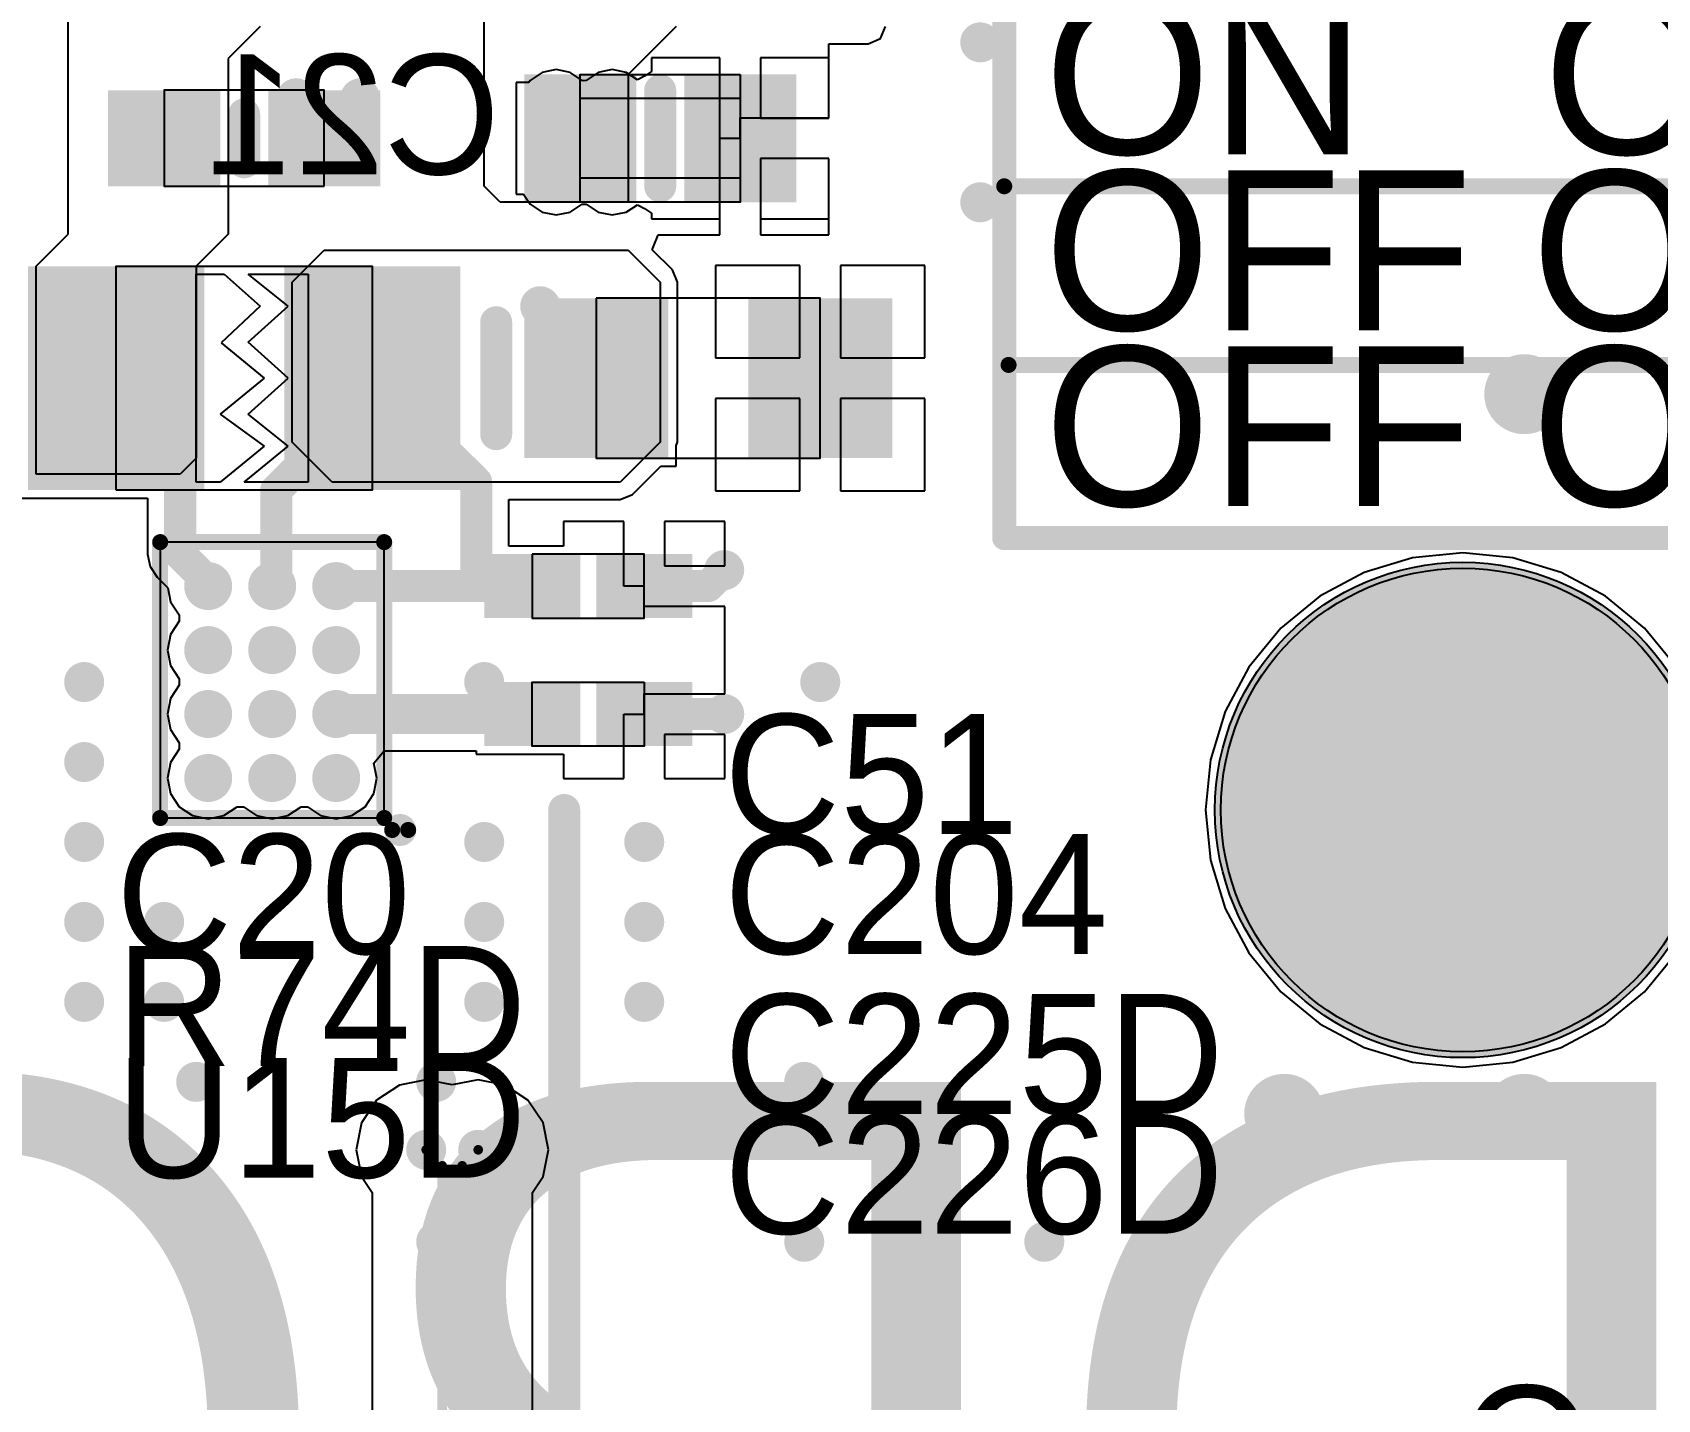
# Model space of a CAD drawing. Header units: millimetres. Extents: x 15 to 122, y 23 to 96.
# Drawn here: x 80.68 to 90.83, y 50.71 to 59.26 of the extents above; entities that cross this region are included whole.
import ezdxf

# ---------------------------------------------------------------- set-up
doc = ezdxf.new("R2010")
doc.units = ezdxf.units.MM
for name, color, linetype in [('Bottom Modules', 3, 'Continuous'), ('BottomLayer', 5, 'Continuous'), ('BottomOverlay', 54, 'Continuous'), ('BottomPaste', 16, 'Continuous'), ('TopLayer', 1, 'Continuous'), ('TopOverlay', 2, 'Continuous'), ('TopPaste', 8, 'Continuous'), ('TopSolder', 216, 'Continuous'), ('Upper Modules', 80, 'Continuous')]:
    doc.layers.add(name, color=color, linetype=linetype)
doc.styles.get("Standard").update_dxf_attribs({"font": 'ARExthalf2.shx', "width": 0.1})

msp = doc.modelspace()

# ---------------------------------------------------------------- linework, layer by layer
at = {"layer": 'Bottom Modules'}
msp.add_lwpolyline([(85.10000506, 58.84997628), (85.10000506, 58.34997728), (84.10000706, 58.34997728), (84.10000706, 58.84997628)], close=True, dxfattribs=at)
msp.add_circle((89.61499984, 54.40000042), 1.511337469344904, dxfattribs=at)
at = {"layer": 'BottomLayer'}
for p, q in [((84.97300505999999, 59.10397628), (84.54600565999999, 59.10397628)), ((84.54600565999999, 59.10397628), (84.54600565999999, 59.01820556)), ((84.97300505999999, 58.59997678), (84.97300505999999, 59.10397628)), ((85.65400446, 59.10397628), (85.22700506, 59.10397628)), ((85.22700506, 59.10397628), (85.22700506, 58.72697677999999)), ((85.65400446, 58.72697677999999), (85.65400446, 59.10397628)), ((83.86221225999999, 59.01194446), (83.78778772, 58.96221634)), ((83.95000227999999, 59.02940696), (83.86221225999999, 59.01194446)), ((84.03779229999999, 59.01194446), (83.95000227999999, 59.02940696)), ((84.11221429999999, 58.96221887999999), (84.03779229999999, 59.01194446)), ((84.21221156, 59.01194446), (84.13778956, 58.96221887999999)), ((84.30000158, 59.02940696), (84.21221156, 59.01194446)), ((84.3877916, 59.01194446), (84.30000158, 59.02940696)), ((84.45781178, 58.96515766), (84.3877916, 59.01194446)), ((84.54600565999999, 59.01820556), (84.50182235999999, 58.98868314)), ((83.77960892, 58.94997608), (83.70000786, 58.94997608)), ((83.70000786, 58.94997608), (83.70000786, 58.24997748)), ((83.78778772, 58.96221634), (83.77960892, 58.94997608)), ((84.11221684, 58.96221634), (84.11221429999999, 58.96222142)), ((84.11221429999999, 58.96222142), (84.11221429999999, 58.96221887999999)), ((84.11757116, 58.95844951999999), (84.11221684, 58.96221634)), ((84.13778956, 58.96221887999999), (84.11757116, 58.95844951999999)), ((84.50182235999999, 58.98868314), (84.45781178, 58.96515766)), ((85.22700506, 58.72697677999999), (85.65400446, 58.72697677999999)), ((84.97300505999999, 58.09597728), (84.97300505999999, 58.59997678)), ((85.65400446, 58.47297678), (85.22700506, 58.47297678)), ((85.22700506, 58.47297678), (85.22700506, 58.09597728)), ((85.65400446, 58.09597728), (85.65400446, 58.47297678)), ((83.70000786, 58.24997748), (83.74623332, 58.24997748)), ((83.74623332, 58.24997748), (83.78778772, 58.18778558)), ((83.78778772, 58.18778558), (83.86221225999999, 58.13805746)), ((83.86221225999999, 58.13805746), (83.95000227999999, 58.12059496)), ((83.95000227999999, 58.12059496), (84.03779229999999, 58.13805746)), ((84.03779229999999, 58.13805746), (84.11221429999999, 58.18778558)), ((84.11221429999999, 58.18778558), (84.13778956, 58.18778558)), ((84.13778956, 58.18778558), (84.21221156, 58.13805746)), ((84.21221156, 58.13805746), (84.30000158, 58.12059496)), ((84.30000158, 58.12059496), (84.3877916, 58.13805746)), ((84.3877916, 58.13805746), (84.45781178, 58.18484426)), ((84.45781178, 58.18484426), (84.50182744, 58.16131624)), ((84.50182744, 58.16131624), (84.54600565999999, 58.1317989)), ((84.54600565999999, 58.1317989), (84.54600565999999, 58.09597728)), ((84.54600565999999, 58.09597728), (84.97300505999999, 58.09597728)), ((85.22700506, 58.09597728), (85.65400446, 58.09597728)), ((89.30134539999999, 55.97685019999999), (88.99974325999999, 55.8853594)), ((89.61499984, 56.00774168), (89.30134539999999, 55.97685019999999)), ((89.92865427999999, 55.97685019999999), (89.61499984, 56.00774168)), ((90.23025641999999, 55.8853594), (89.92865427999999, 55.97685019999999)), ((88.99974325999999, 55.8853594), (88.72178597999999, 55.73678718)), ((90.5082137, 55.73678718), (90.23025641999999, 55.8853594)), ((88.72178597999999, 55.73678718), (88.47815426, 55.536846)), ((90.75184542, 55.536846), (90.5082137, 55.73678718)), ((88.47815426, 55.536846), (88.27821308, 55.29321427999999)), ((90.95178659999999, 55.29321427999999), (90.75184542, 55.536846)), ((88.27821308, 55.29321427999999), (88.12964086, 55.015257)), ((88.12964086, 55.015257), (88.03815005999999, 54.71365486)), ((88.03815005999999, 54.71365486), (88.00725858, 54.40000042)), ((88.00725858, 54.40000042), (88.03815005999999, 54.08634598)), ((88.03815005999999, 54.08634598), (88.12964086, 53.78474384)), ((88.12964086, 53.78474384), (88.27821308, 53.50678655999999)), ((88.27821308, 53.50678655999999), (88.47815426, 53.26315484)), ((90.75184542, 53.26315484), (90.95178659999999, 53.50678655999999)), ((88.47815426, 53.26315484), (88.72178597999999, 53.06321366)), ((90.5082137, 53.06321366), (90.75184542, 53.26315484)), ((88.72178597999999, 53.06321366), (88.99974325999999, 52.91464144)), ((90.23025641999999, 52.91464144), (90.5082137, 53.06321366)), ((88.99974325999999, 52.91464144), (89.30134539999999, 52.82315063999999)), ((89.92865427999999, 52.82315063999999), (90.23025641999999, 52.91464144)), ((89.30134539999999, 52.82315063999999), (89.61499984, 52.79225916)), ((89.61499984, 52.79225916), (89.92865427999999, 52.82315063999999))]:
    msp.add_line(p, q, dxfattribs=at)
for points, const_width in [([(83.88750304, 58.80000178, 1), (84.01250152, 58.80000178, 1)], 0.12499848), ([(84.23750233999999, 58.80000178, 1), (84.36250082, 58.80000178, 1)], 0.12499848), ([(84.86250236, 58.72500066, 1), (84.98750084, 58.72500066, 1)], 0.12499848), ([(84.86250236, 58.47500116, 1), (84.98750084, 58.47500116, 1)], 0.12499848), ([(83.88750304, 58.35000014, 1), (84.01250152, 58.35000014, 1)], 0.12499848), ([(84.23750233999999, 58.35000014, 1), (84.36250082, 58.35000014, 1)], 0.12499848), ([(89.87497391999999, 56.99998252, 1), (90.12497087999999, 56.99998252, 1)], 0.2499995), ([(88.86500133999999, 54.40000042, 1), (90.36499834, 54.40000042, 1)], 1.49999954), ([(83.4375014, 55.20000135999999, 1), (83.56249987999999, 55.20000135999999, 1)], 0.12499848), ([(85.53750228, 55.20000135999999, 1), (85.66250076, 55.20000135999999, 1)], 0.12499848), ([(81.63750246, 52.70000128, 1), (81.76250094, 52.70000128, 1)], 0.12499848), ([(83.137502, 52.70000128, 1), (83.26250048, 52.70000128, 1)], 0.12499848), ([(85.43750247999999, 52.70000128, 1), (85.56250096, 52.70000128, 1)], 0.12499848), ([(88.37497438, 52.4999839, 1), (88.62497134, 52.4999839, 1)], 0.2499995), ([(89.87497391999999, 52.4999839, 1), (90.12497087999999, 52.4999839, 1)], 0.2499995), ([(81.63750246, 51.70000074, 1), (81.76250094, 51.70000074, 1)], 0.12499848), ([(83.137502, 51.70000074, 1), (83.26250048, 51.70000074, 1)], 0.12499848), ([(85.43750247999999, 51.70000074, 1), (85.56250096, 51.70000074, 1)], 0.12499848), ([(86.93750202, 51.70000074, 1), (87.0625005, 51.70000074, 1)], 0.12499848)]:
    msp.add_lwpolyline(points, format="xyb", close=True, dxfattribs=dict(at, const_width=const_width))
for points in [[(83.80000765999999, 58.84997628), (83.80000765999999, 58.34997728), (84.40000646, 58.84997628), (84.40000646, 58.34997728)], [(84.80000566, 58.84997628), (84.80000566, 58.34997728), (85.40000445999999, 58.84997628), (85.40000445999999, 58.34997728)]]:
    msp.add_solid(points, dxfattribs=at)
at = {"layer": 'BottomOverlay', "const_width": 0.1999996}
msp.add_lwpolyline([(84.59998066, 58.45001517999999), (84.59998066, 58.74998918)], dxfattribs=at)
at = {"layer": 'BottomOverlay', "const_width": 0.0999998}
for points in [[(84.54998076, 58.74998918, 1), (84.64998055999999, 58.74998918, 1)], [(84.54998076, 58.45001517999999, 1), (84.64998055999999, 58.45001517999999, 1)]]:
    msp.add_lwpolyline(points, format="xyb", close=True, dxfattribs=at)
at = {"layer": 'BottomPaste'}
for points in [[(83.80000765999999, 58.84997628), (83.80000765999999, 58.34997728), (84.40000646, 58.84997628), (84.40000646, 58.34997728)], [(83.80000765999999, 58.84997628), (83.80000765999999, 58.34997728), (84.40000646, 58.84997628), (84.40000646, 58.34997728)], [(84.80000566, 58.84997628), (84.80000566, 58.34997728), (85.40000445999999, 58.84997628), (85.40000445999999, 58.34997728)], [(84.80000566, 58.84997628), (84.80000566, 58.34997728), (85.40000445999999, 58.84997628), (85.40000445999999, 58.34997728)]]:
    msp.add_solid(points, dxfattribs=at)
at = {"layer": 'TopLayer'}
for p, q in [((80.90000076, 58.00000084), (80.90000076, 60.20000151999999)), ((83.50000064, 58.30000024), (83.50000064, 60.20000151999999)), ((82.1000009, 59.30000078), (81.9000013, 59.10000118)), ((84.70000078, 59.30000078), (84.40000137999999, 59.00000137999999)), ((85.90000092, 59.19176122), (85.97653874, 59.22346296)), ((85.97653874, 59.22346296), (86.00824048, 59.30000078)), ((85.65400192, 58.72699455999999), (85.65400192, 59.19176122)), ((85.65400192, 59.19176122), (85.90000092, 59.19176122)), ((81.9000013, 59.10000118), (81.9000013, 58.00000084)), ((84.40000137999999, 59.00000137999999), (84.40000137999999, 58.20000044)), ((85.10000251999999, 58.59999456), (85.10000251999999, 58.72699455999999)), ((85.10000251999999, 58.72699455999999), (85.65400192, 58.72699455999999)), ((84.97300252, 57.99599525999999), (84.97300252, 58.59999456)), ((84.97300252, 58.59999456), (85.10000251999999, 58.59999456)), ((85.65400192, 58.47299456), (85.22700252, 58.47299456)), ((85.22700252, 58.47299456), (85.22700252, 57.99599525999999)), ((85.65400192, 57.99599525999999), (85.65400192, 58.47299456)), ((83.60000044, 58.20000044), (83.50000064, 58.30000024)), ((84.40000137999999, 58.20000044), (83.60000044, 58.20000044)), ((80.70000116, 57.80000124), (80.90000076, 58.00000084)), ((81.9000013, 58.00000084), (81.7000017, 57.80000124)), ((84.58116434, 57.98011518), (84.58774294, 57.99599525999999)), ((84.58774294, 57.99599525999999), (84.97300252, 57.99599525999999)), ((85.22700252, 57.99599525999999), (85.65400192, 57.99599525999999)), ((82.3000005, 57.70000143999999), (82.5000001, 57.90000104)), ((82.5000001, 57.90000104), (84.40000137999999, 57.90000104)), ((84.40000137999999, 57.90000104), (84.60000097999999, 57.70000143999999)), ((84.54947276, 57.9036053), (84.5617181, 57.93317344)), ((84.67653879999999, 57.77653926), (84.54947276, 57.9036053)), ((84.5617181, 57.93317344), (84.56172063999999, 57.93317344)), ((84.56172063999999, 57.93317344), (84.58116434, 57.98011518)), ((80.70000116, 56.50000129999999), (80.70000116, 57.80000124)), ((81.7000017, 57.80000124), (81.7000017, 56.6000011)), ((85.47300152, 57.80400174), (84.94600231999999, 57.80400174)), ((84.94600231999999, 57.80400174), (84.94600231999999, 57.22700263999999)), ((85.47300152, 57.22700263999999), (85.47300152, 57.80400174)), ((86.25400072, 57.80400174), (85.72700152, 57.80400174)), ((85.72700152, 57.80400174), (85.72700152, 57.22700263999999)), ((86.25400072, 57.22700263999999), (86.25400072, 57.80400174)), ((81.70000424, 56.44999885999999), (81.70000424, 57.75000134)), ((81.70000424, 57.75000134), (81.87500261999999, 57.75000134)), ((81.87500261999999, 57.75000134), (82.10000344, 57.54999919999999)), ((82.27500436, 57.54999919999999), (82.02500486, 57.75000134)), ((82.02500486, 57.75000134), (82.40000284, 57.75000134)), ((82.3000005, 56.7000009), (82.3000005, 57.70000143999999)), ((82.40000284, 57.75000134), (82.40000284, 56.44999885999999)), ((84.60000097999999, 57.70000143999999), (84.60000097999999, 56.7000009)), ((84.70824053999999, 57.70000143999999), (84.67653879999999, 57.77653926)), ((84.70824053999999, 56.7000009), (84.70824053999999, 57.70000143999999)), ((82.10000344, 57.54999919999999), (81.8553354, 57.32100295999999)), ((82.02500486, 57.32500091999999), (82.27500436, 57.54999919999999)), ((81.8553354, 57.32100295999999), (82.12500466, 57.1000001)), ((82.27500436, 57.1000001), (82.02500486, 57.32500091999999)), ((84.94600231999999, 57.22700263999999), (85.47300152, 57.22700263999999)), ((85.72700152, 57.22700263999999), (86.25400072, 57.22700263999999)), ((82.12500466, 57.1000001), (81.85000394, 56.87499928)), ((82.02500486, 56.87499928), (82.27500436, 57.1000001)), ((85.47300152, 56.97300264), (84.94600231999999, 56.97300264)), ((84.94600231999999, 56.97300264), (84.94600231999999, 56.39600354)), ((85.47300152, 56.39600354), (85.47300152, 56.97300264)), ((86.25400072, 56.97300264), (85.72700152, 56.97300264)), ((85.72700152, 56.97300264), (85.72700152, 56.39600354)), ((86.25400072, 56.39600354), (86.25400072, 56.97300264)), ((81.85000394, 56.87499928), (82.12500466, 56.67499968)), ((82.27500436, 56.67499968), (82.02500486, 56.87499928)), ((82.12500466, 56.67499968), (81.85000394, 56.44999885999999)), ((82.00000363999999, 56.44999885999999), (82.27500436, 56.67499968)), ((82.55, 56.4500014), (82.3000005, 56.7000009)), ((84.60000097999999, 56.7000009), (84.35000147999999, 56.4500014)), ((84.70000078, 56.68010761999999), (84.70824053999999, 56.7000009)), ((84.70000078, 56.55000373999999), (84.70000078, 56.68010761999999)), ((81.7000017, 56.6000011), (81.6000019, 56.50000129999999)), ((81.6000019, 56.50000129999999), (80.70000116, 56.50000129999999)), ((84.4265393, 56.37346358), (84.60307945999999, 56.55000373999999)), ((84.60307945999999, 56.55000373999999), (84.70000078, 56.55000373999999)), ((81.85000394, 56.44999885999999), (81.70000424, 56.44999885999999)), ((82.30000303999999, 56.4500014), (82.00000363999999, 56.44999885999999)), ((82.30000303999999, 56.44999885999999), (82.30000303999999, 56.4500014)), ((82.40000284, 56.44999885999999), (82.30000303999999, 56.44999885999999)), ((84.35000147999999, 56.4500014), (82.55, 56.4500014)), ((84.35000147999999, 56.3417593), (84.4265393, 56.37346358)), ((84.94600231999999, 56.39600354), (85.47300152, 56.39600354)), ((85.72700152, 56.39600354), (86.25400072, 56.39600354)), ((80.60000389999999, 56.3500016), (81.39608308, 56.3500016)), ((81.39608308, 56.3500016), (81.39608308, 55.99999975999999)), ((83.65391955999999, 56.04999458), (83.65391955999999, 56.34176184)), ((83.65391955999999, 56.34176184), (84.3499964, 56.34176184)), ((84.3499964, 56.34176184), (84.35000147999999, 56.3417593)), ((84.3729961, 56.20399478), (83.9959966, 56.20399478)), ((83.9959966, 56.20399478), (83.9959966, 56.04999458)), ((84.3729961, 55.79999508), (84.3729961, 56.20399478)), ((85.0039956, 56.20399478), (84.6269961, 56.20399478)), ((84.6269961, 56.20399478), (84.6269961, 55.92699508)), ((85.0039956, 55.92699508), (85.0039956, 56.20399478)), ((81.39608308, 55.99999975999999), (81.41160502, 55.92196334)), ((83.9959966, 56.04999458), (83.65391955999999, 56.04999458)), ((89.30134539999999, 55.97685019999999), (88.99974325999999, 55.8853594)), ((89.61499984, 56.00774168), (89.30134539999999, 55.97685019999999)), ((89.92865427999999, 55.97685019999999), (89.61499984, 56.00774168)), ((90.23025641999999, 55.8853594), (89.92865427999999, 55.97685019999999)), ((81.41160502, 55.92196334), (81.45580864, 55.8558065)), ((81.45580864, 55.8558065), (81.52221186, 55.78940582)), ((84.6269961, 55.92699508), (85.0039956, 55.92699508)), ((88.99974325999999, 55.8853594), (88.72178597999999, 55.73678718)), ((90.5082137, 55.73678718), (90.23025641999999, 55.8853594)), ((81.52221186, 55.78940582), (81.53950671999999, 55.70245654)), ((84.49999609999999, 55.79999508), (84.3729961, 55.79999508)), ((84.49999609999999, 55.67299508), (84.49999609999999, 55.79999508)), ((81.53950671999999, 55.70245654), (81.59476188, 55.6197643)), ((85.0039956, 55.67299508), (84.49999609999999, 55.67299508)), ((85.0039956, 55.39599538), (85.0039956, 55.67299508)), ((88.72178597999999, 55.73678718), (88.47815426, 55.536846)), ((90.75184542, 55.536846), (90.5082137, 55.73678718)), ((81.59476188, 55.58023682), (81.53950671999999, 55.49754458)), ((81.59476188, 55.6197643), (81.59476188, 55.58023682)), ((81.53950671999999, 55.49754458), (81.52010365999999, 55.40000096)), ((88.47815426, 55.536846), (88.27821308, 55.29321427999999)), ((90.95178659999999, 55.29321427999999), (90.75184542, 55.536846)), ((81.52010365999999, 55.40000096), (81.53950671999999, 55.30245734)), ((85.0039956, 55.12699668), (85.0039956, 55.39599538)), ((81.53950671999999, 55.30245734), (81.59476188, 55.2197651)), ((88.27821308, 55.29321427999999), (88.12964086, 55.015257)), ((81.59476188, 55.18023508), (81.53950671999999, 55.09754284)), ((81.59476188, 55.2197651), (81.59476188, 55.18023508)), ((81.53950671999999, 55.09754284), (81.52010365999999, 54.99999922)), ((84.49999609999999, 54.99999668), (84.49999609999999, 55.12699668)), ((84.49999609999999, 55.12699668), (85.0039956, 55.12699668)), ((81.52010365999999, 54.99999922), (81.53950671999999, 54.9024556)), ((84.3729961, 54.59599698), (84.3729961, 54.99999668)), ((84.3729961, 54.99999668), (84.49999609999999, 54.99999668)), ((88.12964086, 55.015257), (88.03815005999999, 54.71365486)), ((81.53950671999999, 54.9024556), (81.59476188, 54.81976336)), ((85.0039956, 54.87299668), (84.6269961, 54.87299668)), ((84.6269961, 54.87299668), (84.6269961, 54.59599698)), ((85.0039956, 54.59599698), (85.0039956, 54.87299668)), ((81.59476188, 54.78023588), (81.53950671999999, 54.69754364)), ((81.59476188, 54.81976336), (81.59476188, 54.78023588)), ((82.8113406, 54.69329167999999), (82.87477964, 54.77059404)), ((82.87477964, 54.77059404), (83.44999566, 54.77059404)), ((83.44999566, 54.77059404), (83.44999566, 54.74999717999999)), ((83.44999566, 54.74999717999999), (83.9959966, 54.74999717999999)), ((83.9959966, 54.74999717999999), (83.9959966, 54.59599698)), ((81.53950671999999, 54.69754364), (81.52010365999999, 54.60000002)), ((82.82989784, 54.60000002), (82.8113406, 54.69329167999999)), ((88.03815005999999, 54.71365486), (88.00725858, 54.40000042)), ((81.52010365999999, 54.60000002), (81.53950671999999, 54.5024564)), ((82.81049478, 54.5024564), (82.82989784, 54.60000002)), ((83.9959966, 54.59599698), (84.3729961, 54.59599698)), ((84.6269961, 54.59599698), (85.0039956, 54.59599698)), ((81.53950671999999, 54.5024564), (81.59476188, 54.41976162)), ((82.75523962, 54.41976162), (82.81049478, 54.5024564)), ((81.59476188, 54.41976162), (81.67745665999999, 54.36450645999999)), ((81.67745665999999, 54.36450645999999), (81.77500028, 54.3451034)), ((81.77500028, 54.3451034), (81.8725439, 54.36450645999999)), ((81.8725439, 54.36450645999999), (81.95523614, 54.41976162)), ((81.95523614, 54.41976162), (81.99476616, 54.41976162)), ((81.99476616, 54.41976162), (82.0774584, 54.36450645999999)), ((82.0774584, 54.36450645999999), (82.17500202, 54.3451034)), ((82.17500202, 54.3451034), (82.27254563999999, 54.36450645999999)), ((82.27254563999999, 54.36450645999999), (82.35523787999999, 54.41976162)), ((82.35523787999999, 54.41976162), (82.39476536, 54.41976162)), ((82.39476536, 54.41976162), (82.4774576, 54.36450645999999)), ((82.4774576, 54.36450645999999), (82.57500121999999, 54.3451034)), ((82.57500121999999, 54.3451034), (82.67254484, 54.36450645999999)), ((82.67254484, 54.36450645999999), (82.75523962, 54.41976162)), ((88.00725858, 54.40000042), (88.03815005999999, 54.08634598)), ((88.03815005999999, 54.08634598), (88.12964086, 53.78474384)), ((88.12964086, 53.78474384), (88.27821308, 53.50678655999999)), ((88.27821308, 53.50678655999999), (88.47815426, 53.26315484)), ((90.75184542, 53.26315484), (90.95178659999999, 53.50678655999999)), ((88.47815426, 53.26315484), (88.72178597999999, 53.06321366)), ((90.5082137, 53.06321366), (90.75184542, 53.26315484)), ((88.72178597999999, 53.06321366), (88.99974325999999, 52.91464144)), ((90.23025641999999, 52.91464144), (90.5082137, 53.06321366)), ((88.99974325999999, 52.91464144), (89.30134539999999, 52.82315063999999)), ((89.92865427999999, 52.82315063999999), (90.23025641999999, 52.91464144)), ((89.30134539999999, 52.82315063999999), (89.61499984, 52.79225916)), ((89.61499984, 52.79225916), (89.92865427999999, 52.82315063999999)), ((83.13749946, 52.71342772), (82.9697223, 52.68005466)), ((83.30000104, 52.68110368), (83.13749946, 52.71342772)), ((83.46250262, 52.71342772), (83.30000104, 52.68110368)), ((83.63027978, 52.68005466), (83.46250262, 52.71342772)), ((82.9697223, 52.68005466), (82.82748738, 52.58501548)), ((83.7725147, 52.58501548), (83.63027978, 52.68005466)), ((82.82748738, 52.58501548), (82.7324482, 52.44278056)), ((83.86755387999999, 52.44278056), (83.7725147, 52.58501548)), ((82.7324482, 52.44278056), (82.69907513999999, 52.2750034)), ((83.90092693999999, 52.2750034), (83.86755387999999, 52.44278056)), ((82.69907513999999, 52.2750034), (82.7324482, 52.10722624)), ((83.86755387999999, 52.10722624), (83.90092693999999, 52.2750034)), ((82.7324482, 52.10722624), (82.79907494, 52.00751346)), ((83.8009246, 52.00750838), (83.86755387999999, 52.10722624)), ((82.79907494, 52.00751346), (82.79907494, 46.64410025999999)), ((83.8009246, 46.6441028), (83.8009246, 52.00750838))]:
    msp.add_line(p, q, dxfattribs=at)
for points, const_width in [([(86.53750282, 59.20000098, 1), (86.66250129999999, 59.20000098, 1)], 0.12499848), ([(82.26250248, 58.85000168, 1), (82.38750096, 58.85000168, 1)], 0.12499848), ([(82.66250167999999, 58.85000168, 1), (82.78750016, 58.85000168, 1)], 0.12499848), ([(83.8875005, 58.80000178, 1), (84.01249897999999, 58.80000178, 1)], 0.12499848), ([(84.23750233999999, 58.80000178, 1), (84.36250082, 58.80000178, 1)], 0.12499848), ([(85.21250166, 58.87500035999999, 1), (85.33750013999999, 58.87500035999999, 1)], 0.12499848), ([(85.21250166, 58.59999964, 1), (85.33750013999999, 58.59999964, 1)], 0.12499848), ([(82.26250248, 58.44999994, 1), (82.38750096, 58.44999994, 1)], 0.12499848), ([(82.66250167999999, 58.44999994, 1), (82.78750016, 58.44999994, 1)], 0.12499848), ([(83.8875005, 58.35000014, 1), (84.01249897999999, 58.35000014, 1)], 0.12499848), ([(84.23750233999999, 58.35000014, 1), (84.36250082, 58.35000014, 1)], 0.12499848), ([(85.21250166, 58.32499892, 1), (85.33750013999999, 58.32499892, 1)], 0.12499848), ([(86.53750282, 58.20000044, 1), (86.66250129999999, 58.20000044, 1)], 0.12499848), ([(83.7875007, 57.55000174, 1), (83.91249918, 57.55000174, 1)], 0.12499848), ([(85.81250046, 57.37500082, 1), (85.93749894, 57.37500082, 1)], 0.12499848), ([(84.13750254, 57.22500111999999, 1), (84.26250102, 57.22500111999999, 1)], 0.12499848), ([(81.1500028, 57.1000001, 1), (81.2500026, 57.1000001, 1)], 0.0999998), ([(82.75000213999999, 57.1000001, 1), (82.85000194, 57.1000001, 1)], 0.0999998), ([(82.75000213999999, 57.1000001, 1), (82.85000194, 57.1000001, 1)], 0.0999998), ([(83.8875005, 57.1000001, 1), (84.01249897999999, 57.1000001, 1)], 0.12499848), ([(85.26250155999999, 57.07500396, 1), (85.38750003999999, 57.07500396, 1)], 0.12499848), ([(85.53750228, 57.07500396, 1), (85.66250076, 57.07500396, 1)], 0.12499848), ([(85.81250046, 57.1000001, 1), (85.93749894, 57.1000001, 1)], 0.12499848), ([(89.87497391999999, 56.99998252, 1), (90.12497087999999, 56.99998252, 1)], 0.2499995), ([(82.75000213999999, 57.00000283999999, 1), (82.85000194, 57.00000283999999, 1)], 0.0999998), ([(82.75000213999999, 57.00000283999999, 1), (82.85000194, 57.00000283999999, 1)], 0.0999998), ([(83.8875005, 56.8000007, 1), (84.01249897999999, 56.8000007, 1)], 0.12499848), ([(85.26250155999999, 56.82500192, 1), (85.38750003999999, 56.82500192, 1)], 0.12499848), ([(85.53750228, 56.82500192, 1), (85.66250076, 56.82500192, 1)], 0.12499848), ([(85.81250046, 56.82499937999999, 1), (85.93749894, 56.82499937999999, 1)], 0.12499848), ([(81.55000199999999, 56.7000009, 1), (81.6500018, 56.7000009, 1)], 0.0999998), ([(81.55000199999999, 56.7000009, 1), (81.6500018, 56.7000009, 1)], 0.0999998), ([(82.15000334, 56.40000404, 1), (82.25000313999999, 56.40000404, 1)], 0.0999998), ([(82.15000334, 56.40000404, 1), (82.25000313999999, 56.40000404, 1)], 0.0999998), ([(83.40000083999999, 56.4500014, 1), (83.50000064, 56.4500014, 1)], 0.0999998), ([(83.40000083999999, 56.4500014, 1), (83.50000064, 56.4500014, 1)], 0.0999998), ([(81.55000199999999, 55.99999975999999, 1), (81.6500018, 55.99999975999999, 1)], 0.0999998), ([(81.55000199999999, 55.99999975999999, 1), (81.6500018, 55.99999975999999, 1)], 0.0999998), ([(84.93738155999999, 55.899939, 1), (85.06238004, 55.899939, 1)], 0.12499848), ([(84.9498809, 55.899939, 1), (85.04988069999999, 55.899939, 1)], 0.0999998), ([(81.7000017, 55.80000016, 1), (81.84999886, 55.80000016, 1)], 0.1499997), ([(81.73749972, 55.81250204, 1), (81.83749952, 55.81250204, 1)], 0.0999998), ([(81.73749972, 55.81250204, 1), (81.83749952, 55.81250204, 1)], 0.0999998), ([(81.75000159999999, 55.80000016, 1), (81.8500014, 55.80000016, 1)], 0.0999998), ([(82.10000344, 55.80000016, 1), (82.25000059999999, 55.80000016, 1)], 0.1499997), ([(82.15000334, 55.80000016, 1), (82.25000313999999, 55.80000016, 1)], 0.0999998), ([(82.50000263999999, 55.80000016, 1), (82.64999979999999, 55.80000016, 1)], 0.1499997), ([(82.52500132, 55.80000016, 1), (82.62500112, 55.80000016, 1)], 0.0999998), ([(83.40000083999999, 55.80000016, 1), (83.50000064, 55.80000016, 1)], 0.0999998), ([(83.40000083999999, 55.80000016, 1), (83.50000064, 55.80000016, 1)], 0.0999998), ([(83.40000083999999, 55.80000016, 1), (83.50000064, 55.80000016, 1)], 0.0999998), ([(83.40000083999999, 55.80000016, 1), (83.50000064, 55.80000016, 1)], 0.0999998), ([(83.40000083999999, 55.79999762, 1), (83.50000064, 55.79999762, 1)], 0.0999998), ([(83.77499882, 55.80000016, 1), (83.87499862, 55.80000016, 1)], 0.0999998), ([(83.77499882, 55.80000016, 1), (83.87499862, 55.80000016, 1)], 0.0999998), ([(83.77500135999999, 55.79999762, 1), (83.87500116, 55.79999762, 1)], 0.0999998), ([(84.31249838, 55.80000016, 1), (84.43749686, 55.80000016, 1)], 0.12499848), ([(84.4499962, 55.79999508, 1), (84.549996, 55.79999508, 1)], 0.0999998), ([(84.84993698, 55.79999508, 1), (84.94993678, 55.79999508, 1)], 0.0999998), ([(84.84993698, 55.79999508, 1), (84.94993678, 55.79999508, 1)], 0.0999998), ([(88.86500133999999, 54.40000042, 1), (90.36499834, 54.40000042, 1)], 1.49999954), ([(81.7000017, 55.40000096, 1), (81.84999886, 55.40000096, 1)], 0.1499997), ([(82.10000344, 55.40000096, 1), (82.25000059999999, 55.40000096, 1)], 0.1499997), ([(82.50000263999999, 55.40000096, 1), (82.64999979999999, 55.40000096, 1)], 0.1499997), ([(81.71250103999999, 55.40000096, 1), (81.83749952, 55.40000096, 1)], 0.12499848), ([(82.51250198, 55.40000096, 1), (82.63750046, 55.40000096, 1)], 0.12499848), ([(80.93750132, 55.20000135999999, 1), (81.0624998, 55.20000135999999, 1)], 0.12499848), ([(81.7000017, 54.99999922, 1), (81.84999886, 54.99999922, 1)], 0.1499997), ([(82.10000344, 54.99999922, 1), (82.25000059999999, 54.99999922, 1)], 0.1499997), ([(82.50000263999999, 54.99999922, 1), (82.64999979999999, 54.99999922, 1)], 0.1499997), ([(81.71250103999999, 54.99999922, 1), (81.83749952, 54.99999922, 1)], 0.12499848), ([(82.51250198, 54.99999922, 1), (82.63750046, 54.99999922, 1)], 0.12499848), ([(82.51250198, 54.99999922, 1), (82.63750046, 54.99999922, 1)], 0.12499848), ([(83.3875015, 54.99999922, 1), (83.51249998, 54.99999922, 1)], 0.12499848), ([(83.3875015, 54.99999922, 1), (83.51249998, 54.99999922, 1)], 0.12499848), ([(83.3875015, 54.99999922, 1), (83.51249998, 54.99999922, 1)], 0.12499848), ([(83.73749318, 54.99999922, 1), (83.86249165999999, 54.99999922, 1)], 0.12499848), ([(83.73749318, 54.99999922, 1), (83.86249165999999, 54.99999922, 1)], 0.12499848), ([(83.73749572, 54.99999668, 1), (83.8624942, 54.99999668, 1)], 0.12499848), ([(84.31249838, 55.00000176, 1), (84.43749686, 55.00000176, 1)], 0.12499848), ([(84.4499962, 54.99999668, 1), (84.549996, 54.99999668, 1)], 0.0999998), ([(84.93750093999999, 55.00000176, 1), (85.06249942, 55.00000176, 1)], 0.12499848), ([(84.94999519999999, 54.99999668, 1), (85.049995, 54.99999668, 1)], 0.0999998), ([(80.93750132, 54.69999982, 1), (81.0624998, 54.69999982, 1)], 0.12499848), ([(81.7000017, 54.60000002, 1), (81.84999886, 54.60000002, 1)], 0.1499997), ([(82.10000344, 54.60000002, 1), (82.25000059999999, 54.60000002, 1)], 0.1499997), ([(82.50000263999999, 54.60000002, 1), (82.64999979999999, 54.60000002, 1)], 0.1499997), ([(82.11250278, 54.60000002, 1), (82.23750126, 54.60000002, 1)], 0.12499848), ([(82.51250198, 54.60000002, 1), (82.63750046, 54.60000002, 1)], 0.12499848), ([(80.93750132, 54.20000082, 1), (81.0624998, 54.20000082, 1)], 0.12499848), ([(83.4375014, 54.20000082, 1), (83.56249987999999, 54.20000082, 1)], 0.12499848), ([(84.43750193999999, 54.20000082, 1), (84.56250041999999, 54.20000082, 1)], 0.12499848), ([(80.93750132, 53.69999928, 1), (81.0624998, 53.69999928, 1)], 0.12499848), ([(81.43750032, 53.69999928, 1), (81.5624988, 53.69999928, 1)], 0.12499848), ([(83.4375014, 53.69999928, 1), (83.56249987999999, 53.69999928, 1)], 0.12499848), ([(84.43750193999999, 53.69999928, 1), (84.56250041999999, 53.69999928, 1)], 0.12499848), ([(80.93750132, 53.20000028, 1), (81.0624998, 53.20000028, 1)], 0.12499848), ([(81.43750032, 53.20000028, 1), (81.5624988, 53.20000028, 1)], 0.12499848), ([(83.4375014, 53.20000028, 1), (83.56249987999999, 53.20000028, 1)], 0.12499848), ([(84.43750193999999, 53.20000028, 1), (84.56250041999999, 53.20000028, 1)], 0.12499848), ([(88.37497438, 52.4999839, 1), (88.62497134, 52.4999839, 1)], 0.2499995), ([(89.87497391999999, 52.4999839, 1), (90.12497087999999, 52.4999839, 1)], 0.2499995), ([(83.07500021999999, 52.2750034, 1), (83.1999987, 52.2750034, 1)], 0.12499848), ([(83.12250076, 52.2750034, 1), (83.15249816, 52.2750034, 1)], 0.02999994), ([(83.40000338, 52.2750034, 1), (83.52500185999999, 52.2750034, 1)], 0.12499848), ([(83.44750391999999, 52.2750034, 1), (83.47750132, 52.2750034, 1)], 0.02999994), ([(83.22250056, 52.1750036, 1), (83.25249796, 52.1750036, 1)], 0.02999994), ([(83.22250056, 52.1750036, 1), (83.25249796, 52.1750036, 1)], 0.02999994), ([(83.34750158, 52.17500106, 1), (83.37749898, 52.17500106, 1)], 0.02999994), ([(83.34750158, 52.17500106, 1), (83.37749898, 52.17500106, 1)], 0.02999994)]:
    msp.add_lwpolyline(points, format="xyb", close=True, dxfattribs=dict(at, const_width=const_width))
for points, const_width in [([(81.2000027, 57.1000001), (81.6000019, 56.7000009)], 0.1999996), ([(82.80000204, 57.1000001), (83.45000074, 56.4500014)], 0.1999996), ([(82.80000204, 57.00000283999999), (82.80000204, 57.1000001)], 0.1999996), ([(82.20000324, 56.40000404), (82.80000204, 57.00000283999999)], 0.1999996), ([(81.6000019, 55.99999975999999), (81.6000019, 56.7000009)], 0.1999996), ([(82.20000324, 55.80000016), (82.20000324, 56.40000404)], 0.1999996), ([(83.45000074, 55.80000016), (83.45000074, 56.4500014)], 0.1999996), ([(81.6000019, 55.99999975999999), (81.78749961999999, 55.81250204)], 0.1999996), ([(84.89993688, 55.79999508), (84.9998808, 55.899939)], 0.1999996), ([(81.78749961999999, 55.81250204), (81.8000015, 55.80000016)], 0.1999996), ([(82.57500121999999, 55.80000016), (83.45000074, 55.80000016)], 0.1999996), ([(83.45000074, 55.80000016), (83.82499872, 55.80000016)], 0.1999996), ([(83.45000074, 55.79999762), (83.45000074, 55.80000016)], 0.1999996), ([(83.82499872, 55.80000016), (83.82500126, 55.79999762)], 0.1999996), ([(84.49999609999999, 55.79999508), (84.89993688, 55.79999508)], 0.1999996), ([(82.57500121999999, 54.99999922), (83.45000074, 54.99999922)], 0.2499995), ([(83.45000074, 54.99999922), (83.79999242, 54.99999922)], 0.2499995), ([(83.79999242, 54.99999922), (83.79999495999999, 54.99999668)], 0.2499995), ([(84.49999609999999, 54.99999668), (84.99999509999999, 54.99999668)], 0.1999996), ([(83.13749946, 52.2750034), (83.23749925999999, 52.1750036)], 0.05999988), ([(83.36250027999999, 52.17500106), (83.46250262, 52.2750034)], 0.05999988), ([(83.23749925999999, 46.46249788), (83.23749925999999, 52.1750036)], 0.05999988), ([(83.36250027999999, 46.46250295999999), (83.36250027999999, 52.17500106)], 0.05999988)]:
    msp.add_lwpolyline(points, dxfattribs=dict(at, const_width=const_width))
for points in [[(84.40000391999999, 58.24999526), (84.40000391999999, 58.94999386), (83.80000512, 58.24999526), (83.80000512, 58.94999386)], [(85.40000192, 58.24999526), (85.40000192, 58.94999386), (84.80000312, 58.24999526), (84.80000312, 58.94999386)], [(81.8000015, 58.35000268), (81.8000015, 58.85000168), (81.2000027, 58.35000268), (81.2000027, 58.85000168)], [(82.80000204, 58.35000268), (82.80000204, 58.85000168), (82.20000324, 58.35000268), (82.20000324, 58.85000168)], [(80.7000037, 57.7499988), (80.7000037, 56.4500014), (81.7000017, 57.7499988), (81.7000017, 56.4500014)], [(82.30000303999999, 57.7499988), (82.30000303999999, 56.4500014), (83.30000104, 57.7499988), (83.30000104, 56.4500014)], [(84.60000097999999, 56.65000354), (84.60000097999999, 57.55000174), (83.80000258, 56.65000354), (83.80000258, 57.55000174)], [(86.00000071999999, 56.65000354), (86.00000071999999, 57.55000174), (85.20000232, 56.65000354), (85.20000232, 57.55000174)], [(83.54999545999999, 55.94999478), (83.54999545999999, 55.64999538), (84.04999446, 55.94999478), (84.04999446, 55.64999538)], [(84.24999659999999, 55.94999478), (84.24999659999999, 55.64999538), (84.74999559999999, 55.94999478), (84.74999559999999, 55.64999538)], [(83.54999545999999, 55.14999638), (83.54999545999999, 54.84999698), (84.04999446, 55.14999638), (84.04999446, 54.84999698)], [(84.24999659999999, 55.14999638), (84.24999659999999, 54.84999698), (84.74999559999999, 55.14999638), (84.74999559999999, 54.84999698)]]:
    msp.add_solid(points, dxfattribs=at)
at = {"layer": 'TopOverlay'}
for points, const_width in [([(86.75000175999999, 56.09999955999999), (86.75000175999999, 61.80000086)], 0.1499997), ([(84.59997811999999, 58.30002056), (84.59997811999999, 58.90001935999999)], 0.1999996), ([(82.00000109999999, 58.44999994), (82.00000109999999, 58.74999934)], 0.1999996), ([(86.75000175999999, 58.2999977), (96.00000104, 58.2999977)], 0.0999998), ([(83.57493572, 56.7500008), (83.57493572, 57.45000194)], 0.1999996), ([(86.77700195999999, 57.18297174), (96.02700123999999, 57.18297174)], 0.0999998), ([(86.75000175999999, 56.09999955999999), (96.00000104, 56.09999955999999)], 0.1499997), ([(81.47500088, 54.34999798), (81.47500088, 56.07499833999999)], 0.0999998), ([(81.47500088, 56.07499833999999), (82.87500315999999, 56.07499833999999)], 0.0999998), ([(82.87500315999999, 54.34999798), (82.87500315999999, 56.07499833999999)], 0.0999998), ([(84.00000218, 46.40000118), (84.00000218, 54.40000042)], 0.1999996), ([(81.47500088, 54.34999798), (82.87500315999999, 54.34999798)], 0.0999998)]:
    msp.add_lwpolyline(points, dxfattribs=dict(at, const_width=const_width))
for points, const_width in [([(84.54997822, 58.90001935999999, 1), (84.64997801999999, 58.90001935999999, 1)], 0.0999998), ([(81.95000119999999, 58.74999934, 1), (82.050001, 58.74999934, 1)], 0.0999998), ([(81.95000119999999, 58.44999994, 1), (82.050001, 58.44999994, 1)], 0.0999998), ([(84.54997822, 58.30002056, 1), (84.64997801999999, 58.30002056, 1)], 0.0999998), ([(86.72500308, 58.2999977, 1), (86.77500044, 58.2999977, 1)], 0.0499999), ([(83.52493582, 57.45000194, 1), (83.62493562, 57.45000194, 1)], 0.0999998), ([(86.75200328, 57.18297174, 1), (86.80200063999999, 57.18297174, 1)], 0.0499999), ([(83.52493582, 56.7500008, 1), (83.62493562, 56.7500008, 1)], 0.0999998), ([(86.71250119999999, 56.09999955999999, 1), (86.78750232, 56.09999955999999, 1)], 0.07499858), ([(86.71250119999999, 56.09999955999999, 1), (86.78750232, 56.09999955999999, 1)], 0.07499858), ([(81.4500022, 56.07499833999999, 1), (81.49999955999999, 56.07499833999999, 1)], 0.0499999), ([(81.4500022, 56.07499833999999, 1), (81.49999955999999, 56.07499833999999, 1)], 0.0499999), ([(82.85000448, 56.07499833999999, 1), (82.90000184, 56.07499833999999, 1)], 0.0499999), ([(82.85000448, 56.07499833999999, 1), (82.90000184, 56.07499833999999, 1)], 0.0499999), ([(83.95000227999999, 54.40000042, 1), (84.05000208, 54.40000042, 1)], 0.0999998), ([(81.4500022, 54.34999798, 1), (81.49999955999999, 54.34999798, 1)], 0.0499999), ([(81.4500022, 54.34999798, 1), (81.49999955999999, 54.34999798, 1)], 0.0499999), ([(82.85000448, 54.34999798, 1), (82.90000184, 54.34999798, 1)], 0.0499999), ([(82.85000448, 54.34999798, 1), (82.90000184, 54.34999798, 1)], 0.0499999), ([(83.02500031999999, 54.2749994, 1), (82.92500052, 54.2749994, 1)], 0.0999998), ([(82.90000184, 54.2749994, 1), (82.9499992, 54.2749994, 1)], 0.0499999), ([(83.00000164, 54.2749994, 1), (83.049999, 54.2749994, 1)], 0.0499999)]:
    msp.add_lwpolyline(points, format="xyb", close=True, dxfattribs=dict(at, const_width=const_width))
at = {"layer": 'TopPaste', "const_width": 0.1499997}
for points in [[(81.7000017, 55.80000016, 1), (81.84999886, 55.80000016, 1)], [(81.7000017, 55.80000016, 1), (81.84999886, 55.80000016, 1)], [(82.10000344, 55.80000016, 1), (82.25000059999999, 55.80000016, 1)], [(82.10000344, 55.80000016, 1), (82.25000059999999, 55.80000016, 1)], [(82.50000263999999, 55.80000016, 1), (82.64999979999999, 55.80000016, 1)], [(82.50000263999999, 55.80000016, 1), (82.64999979999999, 55.80000016, 1)], [(81.7000017, 55.40000096, 1), (81.84999886, 55.40000096, 1)], [(81.7000017, 55.40000096, 1), (81.84999886, 55.40000096, 1)], [(82.10000344, 55.40000096, 1), (82.25000059999999, 55.40000096, 1)], [(82.10000344, 55.40000096, 1), (82.25000059999999, 55.40000096, 1)], [(82.50000263999999, 55.40000096, 1), (82.64999979999999, 55.40000096, 1)], [(82.50000263999999, 55.40000096, 1), (82.64999979999999, 55.40000096, 1)], [(81.7000017, 54.99999922, 1), (81.84999886, 54.99999922, 1)], [(81.7000017, 54.99999922, 1), (81.84999886, 54.99999922, 1)], [(82.10000344, 54.99999922, 1), (82.25000059999999, 54.99999922, 1)], [(82.10000344, 54.99999922, 1), (82.25000059999999, 54.99999922, 1)], [(82.50000263999999, 54.99999922, 1), (82.64999979999999, 54.99999922, 1)], [(82.50000263999999, 54.99999922, 1), (82.64999979999999, 54.99999922, 1)], [(81.7000017, 54.60000002, 1), (81.84999886, 54.60000002, 1)], [(81.7000017, 54.60000002, 1), (81.84999886, 54.60000002, 1)], [(82.10000344, 54.60000002, 1), (82.25000059999999, 54.60000002, 1)], [(82.10000344, 54.60000002, 1), (82.25000059999999, 54.60000002, 1)], [(82.50000263999999, 54.60000002, 1), (82.64999979999999, 54.60000002, 1)], [(82.50000263999999, 54.60000002, 1), (82.64999979999999, 54.60000002, 1)]]:
    msp.add_lwpolyline(points, format="xyb", close=True, dxfattribs=at)
at = {"layer": 'TopPaste'}
for points in [[(84.40000391999999, 58.24999526), (84.40000391999999, 58.94999386), (83.80000512, 58.24999526), (83.80000512, 58.94999386)], [(84.40000391999999, 58.24999526), (84.40000391999999, 58.94999386), (83.80000512, 58.24999526), (83.80000512, 58.94999386)], [(85.40000192, 58.24999526), (85.40000192, 58.94999386), (84.80000312, 58.24999526), (84.80000312, 58.94999386)], [(85.40000192, 58.24999526), (85.40000192, 58.94999386), (84.80000312, 58.24999526), (84.80000312, 58.94999386)], [(81.8000015, 58.35000268), (81.8000015, 58.85000168), (81.2000027, 58.35000268), (81.2000027, 58.85000168)], [(81.8000015, 58.35000268), (81.8000015, 58.85000168), (81.2000027, 58.35000268), (81.2000027, 58.85000168)], [(82.80000204, 58.35000268), (82.80000204, 58.85000168), (82.20000324, 58.35000268), (82.20000324, 58.85000168)], [(82.80000204, 58.35000268), (82.80000204, 58.85000168), (82.20000324, 58.35000268), (82.20000324, 58.85000168)], [(80.7000037, 57.7499988), (80.7000037, 56.4500014), (81.7000017, 57.7499988), (81.7000017, 56.4500014)], [(80.7000037, 57.7499988), (80.7000037, 56.4500014), (81.7000017, 57.7499988), (81.7000017, 56.4500014)], [(82.30000303999999, 57.7499988), (82.30000303999999, 56.4500014), (83.30000104, 57.7499988), (83.30000104, 56.4500014)], [(82.30000303999999, 57.7499988), (82.30000303999999, 56.4500014), (83.30000104, 57.7499988), (83.30000104, 56.4500014)], [(84.60000097999999, 56.65000354), (84.60000097999999, 57.55000174), (83.80000258, 56.65000354), (83.80000258, 57.55000174)], [(84.60000097999999, 56.65000354), (84.60000097999999, 57.55000174), (83.80000258, 56.65000354), (83.80000258, 57.55000174)], [(86.00000071999999, 56.65000354), (86.00000071999999, 57.55000174), (85.20000232, 56.65000354), (85.20000232, 57.55000174)], [(86.00000071999999, 56.65000354), (86.00000071999999, 57.55000174), (85.20000232, 56.65000354), (85.20000232, 57.55000174)], [(83.54999545999999, 55.94999478), (83.54999545999999, 55.64999538), (84.04999446, 55.94999478), (84.04999446, 55.64999538)], [(83.54999545999999, 55.94999478), (83.54999545999999, 55.64999538), (84.04999446, 55.94999478), (84.04999446, 55.64999538)], [(84.24999659999999, 55.94999478), (84.24999659999999, 55.64999538), (84.74999559999999, 55.94999478), (84.74999559999999, 55.64999538)], [(84.24999659999999, 55.94999478), (84.24999659999999, 55.64999538), (84.74999559999999, 55.94999478), (84.74999559999999, 55.64999538)], [(83.54999545999999, 55.14999638), (83.54999545999999, 54.84999698), (84.04999446, 55.14999638), (84.04999446, 54.84999698)], [(83.54999545999999, 55.14999638), (83.54999545999999, 54.84999698), (84.04999446, 55.14999638), (84.04999446, 54.84999698)], [(84.24999659999999, 55.14999638), (84.24999659999999, 54.84999698), (84.74999559999999, 55.14999638), (84.74999559999999, 54.84999698)], [(84.24999659999999, 55.14999638), (84.24999659999999, 54.84999698), (84.74999559999999, 55.14999638), (84.74999559999999, 54.84999698)]]:
    msp.add_solid(points, dxfattribs=at)
at = {"layer": 'TopSolder'}
for points, const_width in [([(81.72000166, 55.80000016, 1), (81.82999889999999, 55.80000016, 1)], 0.10999978), ([(81.72000166, 55.80000016, 1), (81.82999889999999, 55.80000016, 1)], 0.10999978), ([(82.1200034, 55.80000016, 1), (82.23000064, 55.80000016, 1)], 0.10999978), ([(82.1200034, 55.80000016, 1), (82.23000064, 55.80000016, 1)], 0.10999978), ([(82.5200026, 55.80000016, 1), (82.62999984, 55.80000016, 1)], 0.10999978), ([(82.5200026, 55.80000016, 1), (82.62999984, 55.80000016, 1)], 0.10999978), ([(88.84000012, 54.40000042, 1), (90.38999955999999, 54.40000042, 1)], 1.54999944), ([(88.84000012, 54.40000042, 1), (90.38999955999999, 54.40000042, 1)], 1.54999944), ([(81.72000166, 55.40000096, 1), (81.82999889999999, 55.40000096, 1)], 0.10999978), ([(81.72000166, 55.40000096, 1), (81.82999889999999, 55.40000096, 1)], 0.10999978), ([(82.1200034, 55.40000096, 1), (82.23000064, 55.40000096, 1)], 0.10999978), ([(82.1200034, 55.40000096, 1), (82.23000064, 55.40000096, 1)], 0.10999978), ([(82.5200026, 55.40000096, 1), (82.62999984, 55.40000096, 1)], 0.10999978), ([(82.5200026, 55.40000096, 1), (82.62999984, 55.40000096, 1)], 0.10999978), ([(81.72000166, 54.99999922, 1), (81.82999889999999, 54.99999922, 1)], 0.10999978), ([(81.72000166, 54.99999922, 1), (81.82999889999999, 54.99999922, 1)], 0.10999978), ([(82.1200034, 54.99999922, 1), (82.23000064, 54.99999922, 1)], 0.10999978), ([(82.1200034, 54.99999922, 1), (82.23000064, 54.99999922, 1)], 0.10999978), ([(82.5200026, 54.99999922, 1), (82.62999984, 54.99999922, 1)], 0.10999978), ([(82.5200026, 54.99999922, 1), (82.62999984, 54.99999922, 1)], 0.10999978), ([(81.72000166, 54.60000002, 1), (81.82999889999999, 54.60000002, 1)], 0.10999978), ([(81.72000166, 54.60000002, 1), (81.82999889999999, 54.60000002, 1)], 0.10999978), ([(82.1200034, 54.60000002, 1), (82.23000064, 54.60000002, 1)], 0.10999978), ([(82.1200034, 54.60000002, 1), (82.23000064, 54.60000002, 1)], 0.10999978), ([(82.5200026, 54.60000002, 1), (82.62999984, 54.60000002, 1)], 0.10999978), ([(82.5200026, 54.60000002, 1), (82.62999984, 54.60000002, 1)], 0.10999978)]:
    msp.add_lwpolyline(points, format="xyb", close=True, dxfattribs=dict(at, const_width=const_width))
for points in [[(84.45000381999999, 58.19999536), (84.45000381999999, 58.99999376), (83.75000521999999, 58.19999536), (83.75000521999999, 58.99999376)], [(84.45000381999999, 58.19999536), (84.45000381999999, 58.99999376), (83.75000521999999, 58.19999536), (83.75000521999999, 58.99999376)], [(85.45000182, 58.19999536), (85.45000182, 58.99999376), (84.75000322, 58.19999536), (84.75000322, 58.99999376)], [(85.45000182, 58.19999536), (85.45000182, 58.99999376), (84.75000322, 58.19999536), (84.75000322, 58.99999376)], [(81.8500014, 58.30000278), (81.8500014, 58.90000157999999), (81.1500028, 58.30000278), (81.1500028, 58.90000157999999)], [(81.8500014, 58.30000278), (81.8500014, 58.90000157999999), (81.1500028, 58.30000278), (81.1500028, 58.90000157999999)], [(82.85000194, 58.30000278), (82.85000194, 58.90000157999999), (82.15000334, 58.30000278), (82.15000334, 58.90000157999999)], [(82.85000194, 58.30000278), (82.85000194, 58.90000157999999), (82.15000334, 58.30000278), (82.15000334, 58.90000157999999)], [(80.6500038, 57.7999987), (80.6500038, 56.40000149999999), (81.75000159999999, 57.7999987), (81.75000159999999, 56.40000149999999)], [(80.6500038, 57.7999987), (80.6500038, 56.40000149999999), (81.75000159999999, 57.7999987), (81.75000159999999, 56.40000149999999)], [(82.25000313999999, 57.7999987), (82.25000313999999, 56.40000149999999), (83.35000094, 57.7999987), (83.35000094, 56.40000149999999)], [(82.25000313999999, 57.7999987), (82.25000313999999, 56.40000149999999), (83.35000094, 57.7999987), (83.35000094, 56.40000149999999)], [(84.65000088, 56.60000364), (84.65000088, 57.60000164), (83.75000268, 56.60000364), (83.75000268, 57.60000164)], [(84.65000088, 56.60000364), (84.65000088, 57.60000164), (83.75000268, 56.60000364), (83.75000268, 57.60000164)], [(86.05000061999999, 56.60000364), (86.05000061999999, 57.60000164), (85.15000241999999, 56.60000364), (85.15000241999999, 57.60000164)], [(86.05000061999999, 56.60000364), (86.05000061999999, 57.60000164), (85.15000241999999, 56.60000364), (85.15000241999999, 57.60000164)], [(83.49999556, 55.99999468), (83.49999556, 55.59999548), (84.09999436, 55.99999468), (84.09999436, 55.59999548)], [(83.49999556, 55.99999468), (83.49999556, 55.59999548), (84.09999436, 55.99999468), (84.09999436, 55.59999548)], [(84.1999967, 55.99999468), (84.1999967, 55.59999548), (84.7999955, 55.99999468), (84.7999955, 55.59999548)], [(84.1999967, 55.99999468), (84.1999967, 55.59999548), (84.7999955, 55.99999468), (84.7999955, 55.59999548)], [(83.49999556, 55.19999627999999), (83.49999556, 54.79999708), (84.09999436, 55.19999627999999), (84.09999436, 54.79999708)], [(83.49999556, 55.19999627999999), (83.49999556, 54.79999708), (84.09999436, 55.19999627999999), (84.09999436, 54.79999708)], [(84.1999967, 55.19999627999999), (84.1999967, 54.79999708), (84.7999955, 55.19999627999999), (84.7999955, 54.79999708)], [(84.1999967, 55.19999627999999), (84.1999967, 54.79999708), (84.7999955, 55.19999627999999), (84.7999955, 54.79999708)]]:
    msp.add_solid(points, dxfattribs=at)
at = {"layer": 'Upper Modules'}
for points in [[(85.10000252, 58.99999376), (85.10000252, 58.19999536), (84.10000452, 58.19999536), (84.10000452, 58.99999376)], [(82.50000263999999, 58.30000278), (82.50000263999999, 58.90000157999999), (81.50000209999999, 58.90000157999999), (81.50000209999999, 58.30000278)], [(81.2000027, 56.40000149999999), (81.2000027, 57.7999987), (82.80000204, 57.7999987), (82.80000204, 56.40000149999999)], [(84.20000178, 57.60000164), (84.20000178, 56.60000364), (85.60000151999999, 56.60000364), (85.60000151999999, 57.60000164)], [(81.47500088, 56.07499833999999), (81.47500088, 54.34999798), (82.87500316, 54.34999798), (82.87500316, 56.07499833999999)], [(83.79999495999999, 55.99999468), (83.79999495999999, 55.59999548), (84.4999961, 55.59999548), (84.4999961, 55.99999468)], [(84.4999961, 55.19999627999999), (84.4999961, 54.79999708), (83.79999495999999, 54.79999708), (83.79999495999999, 55.19999627999999)]]:
    msp.add_lwpolyline(points, close=True, dxfattribs=at)
msp.add_circle((89.61499984, 54.40000042), 1.54867077440075, dxfattribs=at)

# ---------------------------------------------------------------- texts
at = {"layer": 'BottomOverlay', "text_generation_flag": 2}
msp.add_text('C21', height=0.75000104, rotation=360, dxfattribs=at).set_placement((83.60000044, 58.37500136))
msp.add_text('ODROID-XU', height=4.50000116, dxfattribs=at).set_placement((96.00000104, 48.20000012))
at = {"layer": 'TopOverlay'}
for s, p in [('ON   OFF', (87.00000125999999, 58.49999983999999)), ('OFF ON', (87.00000125999999, 57.40000204)), ('OFF OFF', (87.00000125999999, 56.3000017))]:
    msp.add_text(s, height=1.00000054, dxfattribs=at).set_placement(p)
for s, height, p in [('C51', 0.75000104, (85.00000018, 54.25000072)), ('C20', 0.75000104, (81.20000016, 53.49999967999999)), ('C204', 0.75000104, (85.00000018, 53.49999967999999)), ('R74D', 0.75000104, (81.20000016, 52.80000107999999)), ('C225D', 0.75000104, (85.00000018, 52.50000168)), ('U15D', 0.75000104, (81.20000016, 52.09999994)), ('C226D', 0.75000104, (85.00000018, 51.75000064)), ('O', 0.80000094, (89.60000113999999, 50.00000413999999))]:
    msp.add_text(s, height=height, rotation=360, dxfattribs=at).set_placement(p)

doc.saveas('drawing.dxf')
